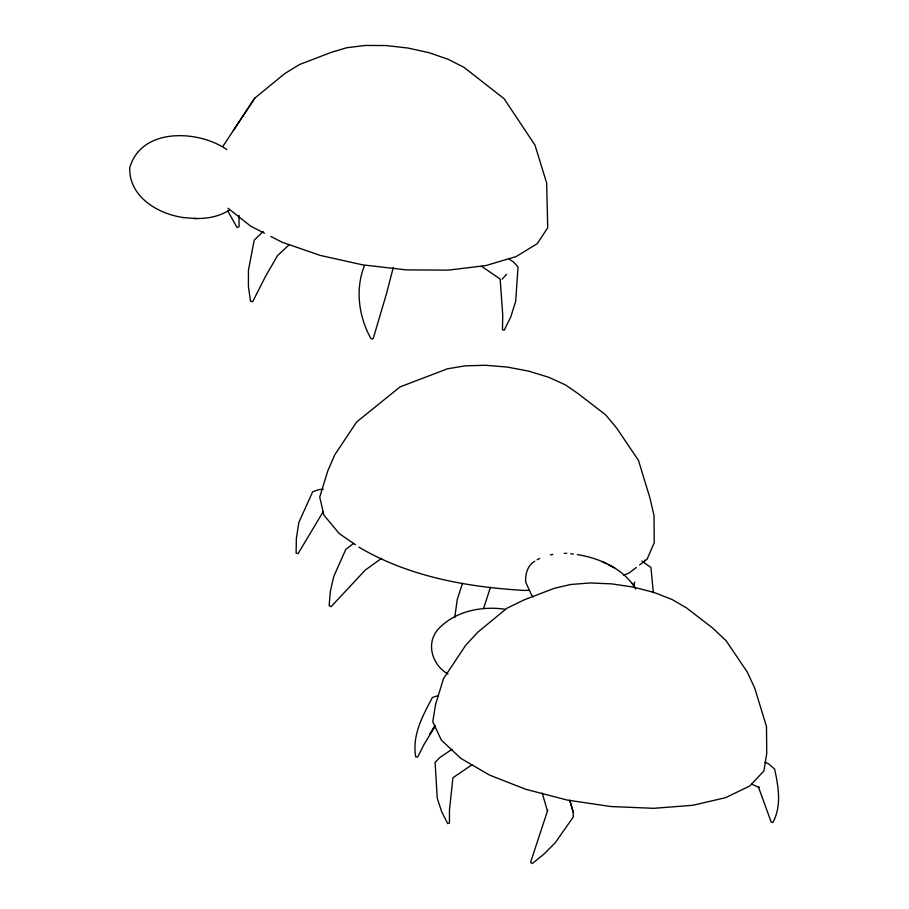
<?xml version="1.0" encoding="UTF-8"?>
<svg xmlns="http://www.w3.org/2000/svg" width="909" height="909" viewBox="0 0 909 909"><rect width="100%" height="100%" fill="white"/><g stroke="black" fill="none" stroke-linecap="round" stroke-linejoin="round"><path stroke-width="1.36" d="M239.044 215.41L239.044 226.761L237.033 227.432L227.727 210.933M547.775 810.089L530.572 862.357L532.333 863.55L544.025 854.04L555.251 842.723L573.34 816.93L573.125 811.851L569.704 800.113M454.761 617.541L457.25 599.497L462.499 583.385M634.743 582.067L634.152 584.419L631.732 583.158M364.475 265.633C354.976 289.232 358.737 316.502 370.838 338.409L372.383 339.057L373.281 338.307L386.291 294.414L393.279 267.496M490.451 587.282L483.611 608.303M643.947 562.637L644.879 560.001M435.127 726.121L424.151 744.255L417.663 757.038L415.708 756.924C411.947 735.222 422.617 715.906 432.457 697.408L438.377 695.601M323.206 511.665L298.084 553.615L296.107 553.138L296.379 538.321L298.845 522.436L312.707 491.735L319.173 489.565L323.343 489.212M434.593 726.314L429.559 734.631L435.229 725.7M233.283 130.623L254.759 98.161L284.71 73.606L299.686 64.459L331.637 52.222L346.738 47.722L365.384 45.45L386.314 45.564L408.096 48.063L429.253 52.767L448.33 59.358L464.033 67.38L504.109 98.729L535.003 145.133L546.673 183.163L547.718 227.807L537.242 243.669L516.142 256.554L485.861 265.576L448.467 270.121L406.493 269.893L362.816 264.883L320.411 255.463L282.154 242.248L270.814 236.454M223.069 146.099L254.759 98.161M502.12 279.199L506.506 274.348M263.144 231.454L254.168 240.237L248.441 270.303L248.407 286.426L250.543 301.356L252.679 301.697L265.678 276.075L277.575 255.577L289.551 244.385M636.391 567.421L628.937 573.125L623.642 575.067M639.584 564.966L647.038 559.262L654.219 542.73L654.003 515.528L649.901 497.882L638.482 460.409L616.586 427.969L605.712 414.902L578.079 393.608L565.421 384.893L548.604 377.235L528.777 371.156L507.29 367.066L485.599 365.259L465.192 365.85L447.467 368.804L400.142 386.859L356.646 421.969L334.739 454.886L327.729 471.021L319.729 497.098L323.945 515.187L339.262 533.606L355.408 544.73M534.822 561.251C527.379 565.387 525.334 574.102 525.629 582.033L531.56 595.02L533.435 597.02M353.59 543.4L345.818 549.366L333.808 576.329L330.342 591.395L329.16 605.36L330.069 606.473L331.251 606.53L365.282 570.068L381.621 558.296M451.966 749.3L439.524 757.776L435.104 762.401L437.263 798.272L441.751 811.93L447.717 823.611L449.421 823.156L449.489 809.851L452.932 777.752L472.169 764.651M537.174 559.762L539.628 558.421M229.307 210.047C218.978 216.853 206.309 218.955 194.14 218.421M550.331 554.831L552.82 554.433M528.924 590.316L524.698 590.441C467.499 587.191 408.675 576.658 358.873 547.116M564.194 553.354L566.773 553.308M226.807 149.599C198.446 129.76 141.145 127.26 129.76 167.767C128.726 196.617 158.086 214.126 183.629 217.569M183.163 217.558L196.992 218.626M505.052 609.235C480.929 605.735 453.636 611.416 437.093 630.437C425.81 644.947 432.866 665.581 448.069 674.058M570.727 553.774L573.363 554.081M577.306 554.592C599.86 558.206 623.869 568.716 635.721 589.043M765.037 762.242L768.764 763.946L774.65 769.139C778.399 786.899 781.91 805.772 772.798 822.565L771.173 822.066L758.515 787.205M751.811 784.16L759.242 787.569L758.663 786.785M264.519 233.227L250.668 226.148L228.079 208.263M608.291 564.739L614.779 568.08M602.292 561.671L606.178 563.682M641.89 561.023L650.924 567.432L653.344 592.804M509.017 258.963L513.699 262.167L518.028 266.939L515.676 301.288L510.801 316.843L504.222 330.172L502.45 329.751L502.734 314.923L500.166 279.052L481.44 266.246M573.125 811.851L569.863 800.704M542.218 793.046L547.536 811.294M633.982 584.907L634.596 587.475M435.581 704.452L432.775 721.735L441.342 740.096L460.715 758.299L489.553 775.093L525.902 789.342L567.284 800.068L610.882 806.544L653.719 808.317L692.874 805.283L725.689 797.648L749.914 785.921L763.912 770.9L766.719 753.629L766.503 726.598L754.675 687.965L747.198 671.944L726.064 640.675L712.315 627.755L686.511 607.916L672.137 599.542L654.003 592.429L633.368 587.089L611.621 583.862L590.259 582.964L570.727 584.487L554.365 588.293L524.266 599.826L507.074 608.155L478.043 631.971L465.828 645.072L443.501 678.625L435.581 704.452"/></g></svg>
